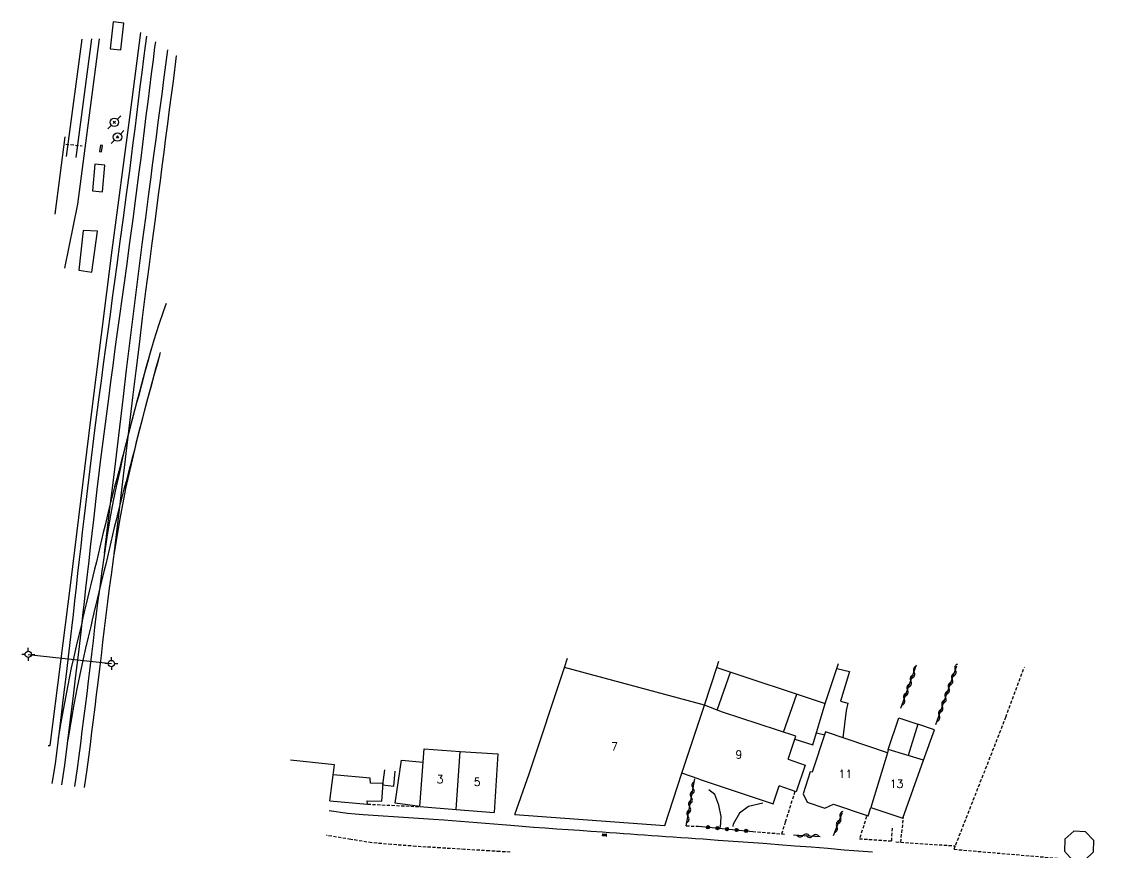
# Model space of a CAD drawing. Header units: millimetres. Extents: x 146998 to 148001, y 143000 to 144001.
# Drawn here: x 147607.3 to 147778, y 143182 to 143311.8 of the extents above; entities that cross this region are included whole.
import ezdxf
from ezdxf.enums import TextEntityAlignment as Align

# ---------------------------------------------------------------- set-up
doc = ezdxf.new("R2010")
doc.units = ezdxf.units.MM
doc.linetypes.add('DASHED', pattern=[0.75, 0.5, -0.25])
doc.layers.get('0').update_dxf_attribs({"linetype": 'CONTINUOUS'})
for name, color, linetype in [('W0001', 6, 'DASHED'), ('W0014', 7, 'CONTINUOUS'), ('W0017', 7, 'CONTINUOUS'), ('W0101', 7, 'CONTINUOUS'), ('W0104', 1, 'CONTINUOUS'), ('W0112', 1, 'DASHED'), ('W0310', 3, 'CONTINUOUS'), ('W0323', 7, 'CONTINUOUS'), ('W0401', 7, 'CONTINUOUS'), ('W0439', 7, 'CONTINUOUS'), ('W0473', 7, 'CONTINUOUS'), ('W0610', 7, 'CONTINUOUS'), ('W0611', 7, 'CONTINUOUS'), ('W0700', 7, 'CONTINUOUS'), ('W0710', 7, 'CONTINUOUS'), ('W0991', 7, 'CONTINUOUS'), ('W1102', 7, 'CONTINUOUS')]:
    doc.layers.add(name, color=color, linetype=linetype)
doc.styles.get("Standard").update_dxf_attribs({"font": 'romans.shx', "width": 0.85})

# ---------------------------------------------------------------- blocks, each defined once
blk = doc.blocks.new('T610')
for p, q in [((-0.500001, 0), (-1.000002, 0)), ((0, 0.500001), (0, 1.000002)), ((0.500001, 0), (1.000002, 0)), ((0, -0.500001), (0, -1.000002))]:
    blk.add_line(p, q)
blk.add_ellipse((0, 0), major_axis=(-0.353554, 0.353554), ratio=1, start_param=3.926990817, end_param=10.2101761242)
blk = doc.blocks.new('T473')
for p, q in [((-0.166667, 0.166667), (0.166667, -0.166667)), ((-0.166667, -0.166667), (0.166667, 0.166667)), ((0.500001, 0.500001), (1.000002, 1.000002)), ((-1.000002, -1.000002), (-0.500001, -0.500001))]:
    blk.add_line(p, q)
blk.add_ellipse((0, 0), major_axis=(0.471405, 0.471405), ratio=1, start_param=5.4977871438, end_param=11.780972451)
blk = doc.blocks.new('T401')
for p, q in [((-0.3, 0.3), (0, 0.3)), ((-0.3, -0.25), (-0.3, 0.3)), ((-0.3, 0.15), (0, 0.15)), ((-0.3, 0), (0, 0)), ((0, 0.3), (0, -0.25)), ((-0.3, -0.15), (0, -0.15)), ((-0.3, -0.25), (-0.3, -0.3)), ((-0.3, -0.3), (0, -0.3)), ((0, -0.3), (0, -0.25))]:
    blk.add_line(p, q)
blk = doc.blocks.new('t323o')
at = {"color": 0, "linetype": 'Continuous'}
for radius in [0.25, 0.15]:
    blk.add_circle((0, 0), radius, dxfattribs=at)
blk = doc.blocks.new('t310o')
at = {"color": 0, "linetype": 'Continuous'}
for centre, start, end in [((-0.5, 0.38), 216.8699, 323.1304), ((0.5, -0.37), 36.8699, 143.1303)]:
    blk.add_arc(centre, 0.625, start, end, dxfattribs=at)

msp = doc.modelspace()

# ---------------------------------------------------------------- linework, layer by layer
at = {"layer": 'W0001'}
msp.add_lwpolyline([(147683.51, 143182.03), (147681.89, 143182.13), (147680.26, 143182.23), (147676.43, 143182.47), (147672.61, 143182.69), (147668.78, 143182.94), (147664.96, 143183.23), (147661.88, 143183.5), (147658.61, 143184.03), (147654.85, 143184.65)], dxfattribs=at)
at = {"layer": 'W0014'}
msp.add_lwpolyline([(147740.11, 143182.01), (147738.63, 143182.13), (147737.15, 143182.25), (147735.67, 143182.37), (147733.1, 143182.58), (147730.53, 143182.79), (147727.96, 143182.99), (147725.39, 143183.19), (147723.03, 143183.37), (147720.68, 143183.55), (147718.32, 143183.72), (147715.97, 143183.88), (147714.8, 143183.97), (147713.64, 143184.04), (147712.47, 143184.12), (147711.31, 143184.2), (147710.14, 143184.28), (147708.98, 143184.35), (147707.81, 143184.43), (147706.65, 143184.51), (147705.55, 143184.59), (147704.46, 143184.67), (147703.37, 143184.75), (147702.28, 143184.83), (147701.18, 143184.91), (147700.09, 143184.99), (147699, 143185.06), (147697.91, 143185.14), (147696.12, 143185.27), (147694.33, 143185.4), (147692.54, 143185.53), (147690.75, 143185.65), (147688.96, 143185.78), (147687.17, 143185.91), (147685.38, 143186.04), (147683.59, 143186.18), (147682.28, 143186.28), (147680.98, 143186.39), (147679.67, 143186.49), (147678.36, 143186.6), (147677.06, 143186.71), (147675.75, 143186.82), (147674.44, 143186.93), (147673.14, 143187.03), (147671.56, 143187.14), (147669.99, 143187.24), (147668.41, 143187.34), (147666.84, 143187.44), (147665.27, 143187.54), (147663.69, 143187.64), (147662.12, 143187.75), (147660.55, 143187.87), (147659.32, 143187.97), (147658.09, 143188.08), (147655.24, 143188.49), (147655.24, 143188.49)], dxfattribs=at)
at = {"layer": 'W0017'}
for points in [[(147716.33, 143185.91), (147716.43, 143187.63), (147716.07, 143189.36), (147715.44, 143191.02), (147714.55, 143191.79)], [(147722.95, 143189.67), (147720.73, 143189.15), (147719.34, 143188.11), (147718.34, 143186.43), (147718.27, 143186.04)]]:
    msp.add_lwpolyline(points, dxfattribs=at)
at = {"layer": 'W0101'}
for points in [[(147684.25, 143187.92), (147686.49, 143194.25), (147691.97, 143210.9)], [(147713.84, 143204.99), (147691.97, 143210.9)], [(147716.68, 143203.9), (147713.84, 143204.99)], [(147726.91, 143196.55), (147728.12, 143200.16), (147716.68, 143203.9)], [(147732.77, 143200.81), (147730.68, 143194.51), (147730.34, 143194.58), (147729.25, 143191.16), (147729.86, 143189.83), (147732.64, 143188.92), (147733.97, 143189.55), (147739.39, 143187.69), (147739.83, 143189)], [(147742.45, 143197.54), (147732.77, 143200.81)], [(147669.38, 143189.15), (147670.06, 143198.16), (147675.7, 143197.78)], [(147675.7, 143197.78), (147681.6, 143197.38), (147681, 143188.21)], [(147739.83, 143189), (147744.8, 143187.36), (147748.04, 143196.43), (147742.55, 143198.09), (147742.45, 143197.54)], [(147726.91, 143196.55), (147729.56, 143195.61), (147728.17, 143191.47), (147725.52, 143192.39)], [(147655.34, 143190.03), (147655.34, 143190.03), (147656.09, 143195.68), (147656.09, 143195.68)], [(147707.64, 143186.22), (147710.33, 143194.37)], [(147713.01, 143193.45), (147710.33, 143194.37)], [(147713.01, 143193.45), (147724.58, 143189.57), (147725.52, 143192.39)], [(147669.38, 143189.15), (147675.08, 143188.69)], [(147675.08, 143188.69), (147681, 143188.21)], [(147684.25, 143187.92), (147707.64, 143186.22)]]:
    msp.add_lwpolyline(points, dxfattribs=at)
at = {"layer": 'W0104'}
for points in [[(147616.82, 143279.17), (147616.17, 143272.99), (147618.2, 143272.66), (147619.07, 143279.04)], [(147770.06, 143182.18), (147771.34, 143180.72), (147773.22, 143180.79), (147774.57, 143182.08), (147774.65, 143183.84), (147773.32, 143185.23), (147771.52, 143185.29), (147770.12, 143184.04)]]:
    msp.add_lwpolyline(points, close=True, dxfattribs=at)
for points in [[(147691.97, 143210.9), (147692.44, 143212.34)], [(147713.84, 143204.99), (147715.77, 143210.87), (147732.71, 143205.26), (147734.78, 143211.52)], [(147715.77, 143210.87), (147716.1, 143211.88)], [(147715.85, 143204.22), (147717.89, 143210.16)], [(147734.51, 143210.73), (147736.5, 143210.25), (147735.11, 143205.61), (147736.21, 143205.31), (147735.95, 143204.19), (147735.46, 143199.9)], [(147726.17, 143200.8), (147728.28, 143206.72)], [(147727.96, 143199.67), (147730.76, 143198.82), (147732.71, 143205.26)], [(147742.55, 143198.09), (147744.19, 143203.04), (147747.17, 143202.01), (147745.64, 143197.15)], [(147748.04, 143196.43), (147749.74, 143201.15), (147747.17, 143202.01)], [(147731.33, 143200.7), (147732.62, 143200.38)], [(147665.57, 143189.69), (147666.53, 143196.39), (147669.91, 143196.11)], [(147663.87, 143194.89), (147663.56, 143192.55), (147665.32, 143192.36), (147665.57, 143194.71)], [(147661.24, 143189.53), (147661.2, 143190.07), (147663.48, 143190), (147663.69, 143192.75), (147661.69, 143192.82), (147661.66, 143193.58), (147655.89, 143194.12)], [(147655.34, 143190.03), (147661.24, 143189.53)], [(147669.38, 143189.15), (147665.57, 143189.69)]]:
    msp.add_lwpolyline(points, dxfattribs=at)
at = {"layer": 'W0112'}
for points in [[(147614.12, 143292.66), (147616.65, 143292.42)], [(147752.82, 143182.48), (147760.91, 143203.14), (147763.8, 143210.96)], [(147725.93, 143184.89), (147726.51, 143186.77), (147728.01, 143191.55)], [(147661.24, 143189.53), (147669.38, 143189.15)], [(147739.17, 143187.61), (147738.04, 143184.13)], [(147711, 143186.14), (147712.89, 143186.07)], [(147743.08, 143183.79), (147743.2, 143185.93)], [(147744.49, 143183.58), (147744.93, 143187.43)], [(147721.38, 143185.26), (147726.57, 143184.84)], [(147738.04, 143184.13), (147743.08, 143183.79)], [(147743.74, 143183.63), (147753.03, 143183.02)], [(147752.82, 143182.48), (147770.7, 143180.94), (147779, 143180.58), (147796.44, 143180.23)]]:
    msp.add_lwpolyline(points, dxfattribs=at)
at = {"layer": 'W0310'}
for points in [[(147744.52, 143204.55), (147746.98, 143211.29)], [(147749.98, 143202), (147753.27, 143211.16)], [(147711, 143186.14), (147712.32, 143193.51)], [(147733.98, 143184.64), (147735.38, 143188.22)], [(147727.75, 143184.74), (147731.9, 143184.48)]]:
    msp.add_lwpolyline(points, dxfattribs=at)
at = {"layer": 'W0323'}
msp.add_lwpolyline([(147712.89, 143186.07), (147721.38, 143185.26)], dxfattribs=at)
at = {"layer": 'W0439'}
for points in [[(147622.69, 143307.37), (147623.16, 143311.58), (147621.51, 143311.77), (147621.04, 143307.56)], [(147619.53, 143292.48), (147619.4, 143291.49), (147619.71, 143291.45), (147619.84, 143292.44), (147619.53, 143292.48)], [(147619.83, 143285.22), (147620.21, 143289.38), (147618.65, 143289.53), (147618.27, 143285.36)]]:
    msp.add_lwpolyline(points, close=True, dxfattribs=at)
at = {"layer": 'W0611'}
msp.add_lwpolyline([(147608.26, 143212.94), (147621.23, 143211.5)], dxfattribs=at)
at = {"layer": 'W0700'}
for points in [[(147626.7, 143309.55), (147626.5, 143308.02), (147626.25, 143306.03), (147625.97, 143303.84), (147625.69, 143301.64), (147625.42, 143299.45), (147625.15, 143297.25), (147624.88, 143295.06), (147624.61, 143292.86), (147624.33, 143290.66), (147624.05, 143288.47), (147623.57, 143284.8), (147623.08, 143281.13), (147622.58, 143277.47), (147622.09, 143273.8), (147621.74, 143271.21), (147621.38, 143268.63), (147621.03, 143266.04), (147620.67, 143263.46), (147620.31, 143260.87), (147619.96, 143258.29), (147619.62, 143255.7), (147619.28, 143253.11), (147618.67, 143248.37), (147618.08, 143243.63), (147617.5, 143238.89), (147616.93, 143234.14), (147616.68, 143232.01), (147616.44, 143229.87), (147616.2, 143227.74), (147615.97, 143225.6), (147615.73, 143223.46), (147615.5, 143221.32), (147615.26, 143219.19), (147615.01, 143217.05), (147614.59, 143213.44), (147614.15, 143209.82), (147613.71, 143206.21), (147613.27, 143202.6), (147612.86, 143199.22), (147612.44, 143195.84), (147611.92, 143192.74)], [(147614.24, 143290.75), (147616.65, 143309.08)], [(147615.73, 143290.56), (147618.16, 143309.1)], [(147628.1, 143308.64), (147627.99, 143307.82), (147627.74, 143305.84), (147627.46, 143303.65), (147627.18, 143301.45), (147626.91, 143299.26), (147626.64, 143297.06), (147626.37, 143294.86), (147626.1, 143292.67), (147625.82, 143290.47), (147625.54, 143288.28), (147625.06, 143284.61), (147624.57, 143280.94), (147624.07, 143277.27), (147623.58, 143273.6), (147623.22, 143271.01), (147622.87, 143268.43), (147622.51, 143265.84), (147622.16, 143263.26), (147621.8, 143260.68), (147621.45, 143258.09), (147621.1, 143255.51), (147620.76, 143252.92), (147620.16, 143248.18), (147619.56, 143243.45), (147618.99, 143238.71), (147618.42, 143233.97), (147618.17, 143231.83), (147617.93, 143229.7), (147617.69, 143227.56), (147617.46, 143225.42), (147617.22, 143223.29), (147616.99, 143221.15), (147616.75, 143219.01), (147616.5, 143216.88), (147616.08, 143213.26), (147615.64, 143209.64), (147615.2, 143206.03), (147614.76, 143202.41), (147614.35, 143199.03), (147613.93, 143195.65), (147613.43, 143192.56)], [(147620.18, 143228.75), (147620.91, 143234.87), (147621.65, 143240.99), (147622.38, 143247.12), (147623.12, 143253.24), (147623.62, 143257.4), (147624.13, 143261.56), (147624.63, 143265.72), (147625.15, 143269.88), (147625.63, 143273.64), (147626.12, 143277.4), (147626.61, 143281.15), (147627.1, 143284.91), (147627.39, 143287.14), (147627.68, 143289.36), (147627.97, 143291.59), (147628.26, 143293.81), (147628.56, 143296.03), (147628.85, 143298.26), (147629.14, 143300.48), (147629.43, 143302.71), (147629.94, 143306.64), (147630.04, 143307.39)], [(147621.67, 143228.57), (147622.4, 143234.69), (147623.13, 143240.82), (147623.87, 143246.94), (147624.61, 143253.06), (147625.11, 143257.22), (147625.61, 143261.38), (147626.12, 143265.53), (147626.64, 143269.69), (147627.12, 143273.45), (147627.6, 143277.21), (147628.1, 143280.96), (147628.59, 143284.72), (147628.88, 143286.94), (147629.17, 143289.17), (147629.46, 143291.39), (147629.75, 143293.62), (147630.04, 143295.84), (147630.33, 143298.07), (147630.63, 143300.29), (147630.92, 143302.52), (147631.43, 143306.45), (147631.44, 143306.48)], [(147615.53, 143192.31), (147615.53, 143192.31), (147615.97, 143195.12), (147616.21, 143197.06), (147616.46, 143199.01), (147616.7, 143200.96), (147616.95, 143202.9), (147617.19, 143204.85), (147617.44, 143206.8), (147617.68, 143208.74), (147617.93, 143210.85), (147618.18, 143212.95), (147618.43, 143215.05), (147618.67, 143217.16), (147618.92, 143219.26), (147619.18, 143221.36), (147619.46, 143223.46), (147619.75, 143225.56), (147620.16, 143228.41), (147620.6, 143231.26), (147621.07, 143234.09), (147621.59, 143236.93), (147622.04, 143239.18), (147622.53, 143241.43), (147623.04, 143243.67), (147623.57, 143245.9), (147624.09, 143247.99), (147624.62, 143250.07), (147625.17, 143252.15), (147625.73, 143254.22), (147626.26, 143256.19), (147626.79, 143258.15), (147627.34, 143260.11), (147627.92, 143262.06), (147628.66, 143264.37), (147629.43, 143266.67), (147629.82, 143267.81)], [(147627.42, 143260.51), (147626.92, 143258.69), (147626.42, 143256.88), (147625.93, 143255.07), (147625.45, 143253.25), (147625.18, 143252.25), (147624.92, 143251.25), (147624.66, 143250.25), (147624.4, 143249.25), (147624.14, 143248.25), (147623.88, 143247.25), (147623.63, 143246.25), (147623.36, 143245.24), (147623.04, 143244.02), (147622.72, 143242.79), (147622.39, 143241.57), (147622.07, 143240.34), (147621.74, 143239.12), (147621.42, 143237.89), (147621.11, 143236.66), (147620.8, 143235.43), (147620.51, 143234.28), (147620.24, 143233.13), (147619.97, 143231.98), (147619.7, 143230.83), (147619.43, 143229.68), (147619.16, 143228.53), (147618.89, 143227.38), (147618.62, 143226.23), (147618.36, 143225.15), (147618.1, 143224.08), (147617.84, 143223), (147617.58, 143221.93), (147617.32, 143220.86), (147617.06, 143219.78), (147616.8, 143218.71), (147616.55, 143217.63), (147616.14, 143215.94), (147615.74, 143214.24), (147615.35, 143212.54), (147614.98, 143210.83), (147614.43, 143208.1), (147613.9, 143205.35), (147613.4, 143202.61), (147612.93, 143199.86)], [(147628.87, 143260.1), (147628.37, 143258.3), (147627.87, 143256.49), (147627.38, 143254.68), (147626.9, 143252.87), (147626.63, 143251.87), (147626.37, 143250.87), (147626.11, 143249.87), (147625.85, 143248.87), (147625.59, 143247.87), (147625.34, 143246.87), (147625.08, 143245.87), (147624.82, 143244.87), (147624.5, 143243.64), (147624.17, 143242.42), (147623.85, 143241.19), (147623.52, 143239.97), (147623.2, 143238.75), (147622.88, 143237.52), (147622.56, 143236.3), (147622.25, 143235.07), (147621.97, 143233.92), (147621.69, 143232.77), (147621.42, 143231.62), (147621.15, 143230.47), (147620.89, 143229.32), (147620.62, 143228.17), (147620.35, 143227.03), (147620.08, 143225.88), (147619.82, 143224.8), (147619.56, 143223.73), (147619.3, 143222.66), (147619.04, 143221.58), (147618.78, 143220.51), (147618.52, 143219.44), (147618.26, 143218.36), (147618.01, 143217.29), (147617.61, 143215.6), (147617.21, 143213.91), (147616.82, 143212.22), (147616.45, 143210.53), (147615.9, 143207.81), (147615.38, 143205.08), (147614.88, 143202.35), (147614.42, 143199.61)], [(147617.02, 143192.13), (147617.02, 143192.13), (147617.46, 143194.94), (147617.7, 143196.88), (147617.95, 143198.83), (147618.19, 143200.78), (147618.44, 143202.72), (147618.68, 143204.67), (147618.92, 143206.61), (147619.17, 143208.56), (147619.42, 143210.66), (147619.67, 143212.76), (147619.92, 143214.86), (147620.16, 143216.96), (147620.41, 143219.06), (147620.67, 143221.16), (147620.94, 143223.26), (147621.23, 143225.35), (147621.64, 143228.18), (147622.08, 143231.01), (147622.55, 143233.83), (147623.06, 143236.64), (147623.51, 143238.88), (147624, 143241.11), (147624.51, 143243.33), (147625.03, 143245.55), (147625.54, 143247.63), (147626.08, 143249.7), (147626.63, 143251.77), (147627.18, 143253.83), (147627.7, 143255.79), (147628.23, 143257.74), (147628.78, 143259.68), (147628.78, 143259.7)]]:
    msp.add_lwpolyline(points, dxfattribs=at)
at = {"layer": 'W0710'}
for points in [[(147611.35, 143198.72), (147611.68, 143198.68), (147614.88, 143224.11), (147618.02, 143249.61), (147621.38, 143276.1), (147624.11, 143296.8), (147625.84, 143310.1)], [(147619.31, 143309.12), (147615.94, 143283.26), (147613.9, 143273.27)], [(147612.46, 143281.73), (147614.02, 143293.82)]]:
    msp.add_lwpolyline(points, dxfattribs=at)
at = {"layer": 'W1102'}
for points in [[(147710.33, 143194.37), (147713.84, 143204.99)], [(147675.08, 143188.69), (147675.7, 143197.78)], [(147656.09, 143195.68), (147649.2, 143196.43)], [(147742.45, 143197.54), (147739.83, 143189)]]:
    msp.add_lwpolyline(points, dxfattribs=at)

# ---------------------------------------------------------------- block references
at = {"layer": 'W0310'}
for p, rotation in [((147753.03, 143210.47), 70.2162528040658), ((147746.07, 143208.77), 69.8990290405825), ((147746.58, 143210.18), 69.8990290405825), ((147752.52, 143209.06), 70.2162528040658), ((147745.55, 143207.37), 69.8990290405825), ((147752.01, 143207.65), 70.2162528040658), ((147745.03, 143205.96), 69.8990290405825), ((147751.5, 143206.24), 70.2162528040658), ((147750.99, 143204.82), 70.2162528040658), ((147750.49, 143203.41), 70.2162528040658), ((147712.06, 143192.05), 79.85540761846588), ((147711.79, 143190.57), 79.85540761846588), ((147711.53, 143189.1), 79.85540761846588), ((147711.27, 143187.62), 79.85540761846588), ((147735.08, 143187.44), 68.6082543073078), ((147734.53, 143186.04), 68.6082543073078), ((147729.25, 143184.64), 356.3901693705303), ((147730.74, 143184.55), 356.3901693705303)]:
    msp.add_blockref('t310o', p, dxfattribs=dict(at, rotation=rotation))
at = {"layer": 'W0323', "rotation": 354.5663607309737}
for p in [(147714.39, 143185.93), (147715.88, 143185.79), (147717.37, 143185.64), (147718.87, 143185.5), (147720.36, 143185.36)]:
    msp.add_blockref('t323o', p, dxfattribs=at)
at = {"layer": 'W0401', "rotation": 85.86227071756095}
msp.add_blockref('T401', (147698.25, 143184.85), dxfattribs=at)
at = {"layer": 'W0473'}
for p in [(147621.7, 143296.07), (147622.2, 143293.77)]:
    msp.add_blockref('T473', p, dxfattribs=at)
at = {"layer": 'W0610'}
for p in [(147608.26, 143212.94), (147621.23, 143211.5)]:
    msp.add_blockref('T610', p, dxfattribs=at)

# ---------------------------------------------------------------- texts
at = {"layer": 'W0991'}
for s, p in [('7', (147699.81, 143198.56)), ('9', (147719.22, 143197.28)), ('11', (147735.84, 143194.25)), ('3', (147672.55, 143193.43)), ('5', (147678.34, 143193)), ('13', (147743.84, 143192.72))]:
    msp.add_text(s, height=1.25, dxfattribs=at).set_placement(p, align=Align.MIDDLE_CENTER)

doc.saveas('drawing.dxf')
